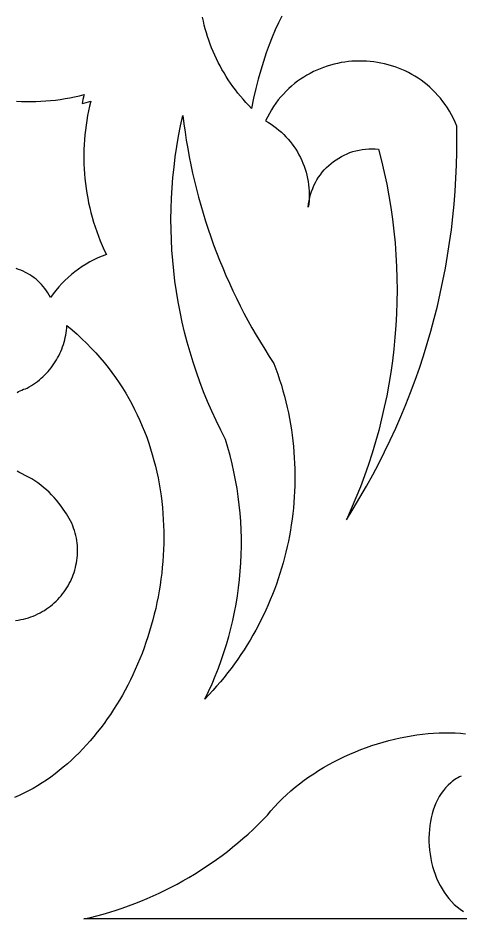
# Model space of a CAD drawing. Extents: x -1145 to -490, y -328 to 327.
# Drawn here: x -1038.6 to -1002.2, y -283 to -209.1 of the extents above; entities that cross this region are included whole.
import ezdxf

# ---------------------------------------------------------------- set-up
doc = ezdxf.new("R2010")
doc.units = 0
doc.layers.add('LAYER_1', color=18, linetype='CONTINUOUS')

msp = doc.modelspace()

# ---------------------------------------------------------------- linework, layer by layer
at = {"layer": 'LAYER_1'}
for points in [[(-1016.927, -208.948), (-1017.204, -209.502), (-1017.472, -210.082), (-1017.73, -210.688), (-1017.978, -211.321), (-1018.216, -211.98), (-1018.444, -212.667), (-1018.66, -213.381), (-1018.865, -214.124), (-1019.058, -214.894), (-1019.24, -215.693), (-1019.408, -216.52), (-1019.646, -216.278), (-1019.877, -216.031), (-1020.102, -215.779), (-1020.321, -215.523), (-1020.533, -215.263), (-1020.739, -214.999), (-1020.938, -214.731), (-1021.131, -214.459), (-1021.318, -214.183), (-1021.497, -213.904), (-1021.67, -213.621), (-1021.837, -213.334), (-1021.996, -213.045), (-1022.149, -212.752), (-1022.295, -212.457), (-1022.434, -212.159), (-1022.566, -211.858), (-1022.692, -211.554), (-1022.81, -211.248), (-1022.921, -210.939), (-1023.025, -210.629), (-1023.121, -210.316), (-1023.211, -210.001), (-1023.293, -209.685), (-1023.368, -209.367), (-1023.435, -209.047)], [(-1038.693, -215.94), (-1038.294, -215.958), (-1037.894, -215.967), (-1037.494, -215.967), (-1037.095, -215.959), (-1036.696, -215.942), (-1036.298, -215.916), (-1035.9, -215.881), (-1035.503, -215.838), (-1035.108, -215.786), (-1034.713, -215.725), (-1034.32, -215.655), (-1033.928, -215.577), (-1033.538, -215.489), (-1033.15, -215.393), (-1033.245, -215.784), (-1033.318, -216.113), (-1032.99, -216.04), (-1032.598, -215.945), (-1032.694, -216.333), (-1032.782, -216.723), (-1032.86, -217.115), (-1032.93, -217.508), (-1032.991, -217.902), (-1033.043, -218.298), (-1033.087, -218.695), (-1033.121, -219.092), (-1033.147, -219.491), (-1033.164, -219.89), (-1033.173, -220.289), (-1033.172, -220.689), (-1033.163, -221.088), (-1033.145, -221.488), (-1033.118, -221.888), (-1033.083, -222.287), (-1033.039, -222.686), (-1032.986, -223.085), (-1032.924, -223.482), (-1032.853, -223.879), (-1032.774, -224.275), (-1032.686, -224.669), (-1032.589, -225.062), (-1032.483, -225.454), (-1032.369, -225.844), (-1032.246, -226.233), (-1032.114, -226.619), (-1031.974, -227.003), (-1031.824, -227.385), (-1031.666, -227.765), (-1031.499, -228.142), (-1031.324, -228.517), (-1031.67, -228.648), (-1032.01, -228.792), (-1032.344, -228.95), (-1032.67, -229.119), (-1032.989, -229.301), (-1033.299, -229.495), (-1033.602, -229.701), (-1033.897, -229.918), (-1034.182, -230.147), (-1034.458, -230.387), (-1034.725, -230.637), (-1034.982, -230.898), (-1035.229, -231.169), (-1035.466, -231.45), (-1035.691, -231.741), (-1035.906, -232.041), (-1036.008, -231.846), (-1036.118, -231.658), (-1036.236, -231.477), (-1036.361, -231.303), (-1036.494, -231.136), (-1036.634, -230.977), (-1036.78, -230.824), (-1036.932, -230.68), (-1037.091, -230.542), (-1037.255, -230.413), (-1037.424, -230.291), (-1037.599, -230.177), (-1037.778, -230.072), (-1037.961, -229.974), (-1038.149, -229.885), (-1038.34, -229.804), (-1038.535, -229.732), (-1038.733, -229.669)], [(-1038.651, -239.824), (-1038.523, -239.753), (-1038.39, -239.687), (-1038.254, -239.625), (-1038.113, -239.568), (-1037.968, -239.515), (-1037.819, -239.467), (-1037.642, -239.368), (-1037.469, -239.262), (-1037.301, -239.152), (-1037.136, -239.037), (-1036.976, -238.918), (-1036.82, -238.793), (-1036.668, -238.664), (-1036.521, -238.531), (-1036.379, -238.393), (-1036.241, -238.252), (-1036.108, -238.106), (-1035.98, -237.956), (-1035.857, -237.802), (-1035.739, -237.645), (-1035.626, -237.485), (-1035.518, -237.321), (-1035.415, -237.153), (-1035.318, -236.983), (-1035.225, -236.809), (-1035.139, -236.633), (-1035.058, -236.454), (-1034.983, -236.272), (-1034.913, -236.087), (-1034.849, -235.901), (-1034.791, -235.712), (-1034.739, -235.521), (-1034.693, -235.327), (-1034.653, -235.132), (-1034.619, -234.936), (-1034.592, -234.737), (-1034.571, -234.537), (-1034.556, -234.336), (-1034.132, -234.691), (-1033.72, -235.053), (-1033.321, -235.422), (-1032.934, -235.797), (-1032.56, -236.18), (-1032.198, -236.569), (-1031.849, -236.964), (-1031.511, -237.365), (-1031.186, -237.772), (-1030.873, -238.185), (-1030.571, -238.603), (-1030.281, -239.026), (-1030.004, -239.455), (-1029.737, -239.888), (-1029.483, -240.326), (-1029.239, -240.768), (-1029.008, -241.215), (-1028.787, -241.666), (-1028.578, -242.12), (-1028.38, -242.579), (-1028.192, -243.041), (-1028.016, -243.506), (-1027.851, -243.974), (-1027.696, -244.445), (-1027.552, -244.919), (-1027.419, -245.395), (-1027.296, -245.873), (-1027.184, -246.354), (-1027.082, -246.837), (-1026.99, -247.321), (-1026.909, -247.807), (-1026.837, -248.294), (-1026.775, -248.782), (-1026.724, -249.271), (-1026.682, -249.761), (-1026.65, -250.252), (-1026.628, -250.743), (-1026.615, -251.233), (-1026.611, -251.724), (-1026.617, -252.215), (-1026.633, -252.705), (-1026.657, -253.195), (-1026.691, -253.683), (-1026.733, -254.171), (-1026.785, -254.658), (-1026.846, -255.143), (-1026.915, -255.626), (-1026.993, -256.107), (-1027.079, -256.587), (-1027.174, -257.064), (-1027.278, -257.539), (-1027.39, -258.012), (-1027.51, -258.481), (-1027.638, -258.948), (-1027.774, -259.411), (-1027.919, -259.871), (-1028.071, -260.327), (-1028.231, -260.78), (-1028.399, -261.228), (-1028.574, -261.672), (-1028.757, -262.112), (-1028.947, -262.548), (-1029.145, -262.978), (-1029.35, -263.404), (-1029.563, -263.825), (-1029.782, -264.24), (-1030.009, -264.649), (-1030.242, -265.053), (-1030.482, -265.451), (-1030.73, -265.843), (-1030.983, -266.228), (-1031.244, -266.607), (-1031.511, -266.979), (-1031.784, -267.344), (-1032.064, -267.702), (-1032.35, -268.053), (-1032.642, -268.396), (-1032.94, -268.731), (-1033.244, -269.059), (-1033.554, -269.378), (-1033.87, -269.69), (-1034.192, -269.992), (-1034.519, -270.286), (-1034.852, -270.571), (-1035.19, -270.847), (-1035.534, -271.114), (-1035.883, -271.371), (-1036.237, -271.618), (-1036.596, -271.856), (-1036.96, -272.083), (-1037.33, -272.301), (-1037.704, -272.507), (-1038.083, -272.703), (-1038.466, -272.889), (-1038.855, -273.063)], [(-1038.769, -258.524), (-1038.552, -258.495), (-1038.338, -258.458), (-1038.127, -258.414), (-1037.92, -258.362), (-1037.717, -258.303), (-1037.517, -258.236), (-1037.321, -258.163), (-1037.129, -258.083), (-1036.941, -257.996), (-1036.758, -257.902), (-1036.578, -257.803), (-1036.403, -257.697), (-1036.232, -257.585), (-1036.066, -257.468), (-1035.904, -257.345), (-1035.748, -257.216), (-1035.596, -257.083), (-1035.449, -256.945), (-1035.307, -256.801), (-1035.171, -256.653), (-1035.039, -256.501), (-1034.913, -256.344), (-1034.793, -256.183), (-1034.678, -256.019), (-1034.569, -255.85), (-1034.466, -255.678), (-1034.369, -255.503), (-1034.277, -255.325), (-1034.192, -255.143), (-1034.113, -254.959), (-1034.041, -254.772), (-1033.975, -254.582), (-1033.915, -254.391), (-1033.862, -254.197), (-1033.816, -254.001), (-1033.777, -253.804), (-1033.744, -253.605), (-1033.719, -253.404), (-1033.701, -253.203), (-1033.69, -253), (-1033.687, -252.797), (-1033.691, -252.593), (-1033.703, -252.388), (-1033.722, -252.184), (-1033.75, -251.979), (-1033.785, -251.774), (-1033.828, -251.569), (-1033.879, -251.365), (-1033.939, -251.162), (-1034.007, -250.959), (-1034.083, -250.758), (-1034.168, -250.557), (-1034.262, -250.358), (-1034.364, -250.16), (-1034.475, -249.965), (-1034.595, -249.771), (-1034.724, -249.579), (-1034.863, -249.389), (-1035.036, -249.142), (-1035.217, -248.902), (-1035.407, -248.67), (-1035.604, -248.444), (-1035.81, -248.226), (-1036.022, -248.015), (-1036.243, -247.812), (-1036.47, -247.617), (-1036.704, -247.431), (-1036.944, -247.252), (-1037.191, -247.082), (-1037.444, -246.921), (-1037.704, -246.769), (-1037.969, -246.625), (-1038.239, -246.491), (-1038.515, -246.366), (-1038.651, -246.29)], [(-1000.526, -283.012), (-1033.161, -283.014), (-1032.629, -282.89), (-1032.1, -282.756), (-1031.574, -282.612), (-1031.051, -282.459), (-1030.531, -282.296), (-1030.013, -282.124), (-1029.5, -281.943), (-1028.989, -281.752), (-1028.482, -281.552), (-1027.979, -281.342), (-1027.48, -281.124), (-1026.984, -280.896), (-1026.493, -280.659), (-1026.006, -280.413), (-1025.523, -280.158), (-1025.044, -279.895), (-1024.571, -279.622), (-1024.102, -279.34), (-1023.638, -279.05), (-1023.178, -278.75), (-1022.725, -278.442), (-1022.276, -278.126), (-1021.833, -277.8), (-1021.395, -277.467), (-1020.963, -277.124), (-1020.537, -276.773), (-1020.116, -276.414), (-1019.702, -276.046), (-1019.294, -275.67), (-1018.893, -275.285), (-1018.498, -274.892), (-1018.109, -274.491), (-1017.823, -274.143), (-1017.524, -273.802), (-1017.212, -273.469), (-1016.887, -273.143), (-1016.551, -272.826), (-1016.203, -272.516), (-1015.845, -272.215), (-1015.476, -271.923), (-1015.098, -271.639), (-1014.711, -271.364), (-1014.315, -271.097), (-1013.91, -270.84), (-1013.499, -270.591), (-1013.08, -270.353), (-1012.655, -270.123), (-1012.223, -269.903), (-1011.786, -269.693), (-1011.345, -269.493), (-1010.899, -269.302), (-1010.448, -269.122), (-1009.995, -268.952), (-1009.539, -268.793), (-1009.08, -268.644), (-1008.62, -268.506), (-1008.158, -268.379), (-1007.696, -268.263), (-1007.233, -268.158), (-1006.771, -268.065), (-1006.31, -267.983), (-1005.85, -267.912), (-1005.392, -267.854), (-1004.936, -267.807), (-1004.483, -267.772), (-1004.034, -267.75), (-1003.589, -267.739), (-1003.148, -267.742), (-1002.713, -267.757), (-1002.283, -267.784), (-1001.859, -267.825)], [(-1002.217, -271.298), (-1002.351, -271.361), (-1002.48, -271.43), (-1002.607, -271.503), (-1002.729, -271.581), (-1002.848, -271.663), (-1002.964, -271.75), (-1003.077, -271.842), (-1003.291, -272.037), (-1003.491, -272.248), (-1003.678, -272.474), (-1003.851, -272.714), (-1004.01, -272.967), (-1004.155, -273.233), (-1004.287, -273.509), (-1004.405, -273.796), (-1004.509, -274.093), (-1004.6, -274.398), (-1004.677, -274.71), (-1004.741, -275.029), (-1004.791, -275.353), (-1004.828, -275.682), (-1004.851, -276.015), (-1004.861, -276.351), (-1004.858, -276.689), (-1004.841, -277.027), (-1004.811, -277.366), (-1004.768, -277.704), (-1004.711, -278.04), (-1004.642, -278.373), (-1004.559, -278.702), (-1004.463, -279.027), (-1004.354, -279.346), (-1004.232, -279.659), (-1004.096, -279.964), (-1003.948, -280.261), (-1003.787, -280.548), (-1003.613, -280.826), (-1003.426, -281.092), (-1003.226, -281.346), (-1003.013, -281.586), (-1002.788, -281.813), (-1002.55, -282.025), (-1002.299, -282.221), (-1002.035, -282.4)]]:
    msp.add_lwpolyline(points, dxfattribs=at)
for points in [[(-1014.756, -224.637), (-1014.728, -224.365), (-1014.687, -224.098), (-1014.633, -223.836), (-1014.566, -223.58), (-1014.486, -223.329), (-1014.394, -223.085), (-1014.291, -222.846), (-1014.176, -222.615), (-1014.05, -222.39), (-1013.913, -222.173), (-1013.766, -221.963), (-1013.609, -221.761), (-1013.443, -221.567), (-1013.268, -221.382), (-1013.084, -221.206), (-1012.891, -221.039), (-1012.691, -220.881), (-1012.483, -220.733), (-1012.267, -220.596), (-1012.045, -220.468), (-1011.817, -220.352), (-1011.582, -220.246), (-1011.342, -220.152), (-1011.097, -220.07), (-1010.846, -219.999), (-1010.591, -219.941), (-1010.332, -219.896), (-1010.069, -219.863), (-1009.803, -219.844), (-1009.533, -219.838), (-1009.261, -219.846), (-1008.987, -219.869), (-1008.745, -220.82), (-1008.524, -221.776), (-1008.325, -222.734), (-1008.147, -223.694), (-1007.99, -224.657), (-1007.854, -225.622), (-1007.739, -226.588), (-1007.645, -227.556), (-1007.572, -228.524), (-1007.521, -229.494), (-1007.49, -230.463), (-1007.48, -231.432), (-1007.491, -232.401), (-1007.523, -233.369), (-1007.576, -234.336), (-1007.649, -235.301), (-1007.744, -236.265), (-1007.859, -237.226), (-1007.995, -238.185), (-1008.152, -239.142), (-1008.329, -240.095), (-1008.527, -241.045), (-1008.746, -241.99), (-1008.985, -242.932), (-1009.245, -243.869), (-1009.525, -244.802), (-1009.826, -245.729), (-1010.147, -246.651), (-1010.489, -247.567), (-1010.851, -248.477), (-1011.234, -249.381), (-1011.637, -250.277), (-1011.068, -249.368), (-1010.518, -248.45), (-1009.985, -247.522), (-1009.47, -246.587), (-1008.973, -245.643), (-1008.494, -244.691), (-1008.032, -243.731), (-1007.589, -242.764), (-1007.165, -241.79), (-1006.758, -240.809), (-1006.37, -239.821), (-1006, -238.826), (-1005.648, -237.825), (-1005.316, -236.819), (-1005.001, -235.806), (-1004.706, -234.789), (-1004.429, -233.766), (-1004.171, -232.738), (-1003.932, -231.705), (-1003.712, -230.668), (-1003.511, -229.627), (-1003.329, -228.582), (-1003.166, -227.534), (-1003.023, -226.482), (-1002.899, -225.427), (-1002.794, -224.369), (-1002.709, -223.308), (-1002.643, -222.245), (-1002.597, -221.18), (-1002.571, -220.113), (-1002.564, -219.045), (-1002.577, -217.975), (-1002.713, -217.656), (-1002.858, -217.347), (-1003.012, -217.048), (-1003.176, -216.758), (-1003.349, -216.478), (-1003.531, -216.208), (-1003.721, -215.947), (-1003.919, -215.697), (-1004.125, -215.456), (-1004.338, -215.225), (-1004.559, -215.004), (-1004.786, -214.793), (-1005.019, -214.591), (-1005.259, -214.399), (-1005.505, -214.218), (-1005.756, -214.046), (-1006.013, -213.883), (-1006.274, -213.731), (-1006.541, -213.589), (-1006.811, -213.456), (-1007.085, -213.334), (-1007.364, -213.221), (-1007.645, -213.118), (-1007.93, -213.026), (-1008.217, -212.943), (-1008.507, -212.87), (-1008.799, -212.807), (-1009.093, -212.754), (-1009.388, -212.711), (-1009.685, -212.677), (-1009.982, -212.654), (-1010.28, -212.641), (-1010.578, -212.638), (-1010.877, -212.645), (-1011.175, -212.662), (-1011.472, -212.689), (-1011.768, -212.726), (-1012.063, -212.773), (-1012.357, -212.83), (-1012.648, -212.897), (-1012.938, -212.974), (-1013.224, -213.061), (-1013.508, -213.158), (-1013.789, -213.266), (-1014.067, -213.383), (-1014.34, -213.511), (-1014.61, -213.649), (-1014.875, -213.797), (-1015.135, -213.955), (-1015.391, -214.123), (-1015.641, -214.301), (-1015.885, -214.49), (-1016.124, -214.688), (-1016.356, -214.897), (-1016.582, -215.116), (-1016.801, -215.345), (-1017.013, -215.585), (-1017.217, -215.834), (-1017.413, -216.094), (-1017.601, -216.364), (-1017.781, -216.644), (-1017.952, -216.935), (-1018.114, -217.236), (-1018.267, -217.547), (-1018.033, -217.684), (-1017.806, -217.829), (-1017.585, -217.982), (-1017.372, -218.142), (-1017.166, -218.309), (-1016.967, -218.483), (-1016.776, -218.664), (-1016.592, -218.852), (-1016.415, -219.045), (-1016.247, -219.245), (-1016.086, -219.45), (-1015.934, -219.661), (-1015.789, -219.877), (-1015.653, -220.098), (-1015.525, -220.323), (-1015.406, -220.553), (-1015.295, -220.787), (-1015.194, -221.026), (-1015.101, -221.268), (-1015.017, -221.513), (-1014.942, -221.761), (-1014.876, -222.013), (-1014.82, -222.267), (-1014.773, -222.524), (-1014.736, -222.783), (-1014.709, -223.044), (-1014.691, -223.306), (-1014.683, -223.57), (-1014.686, -223.836), (-1014.699, -224.102), (-1014.722, -224.369)], [(-1023.24, -264.982), (-1022.939, -264.358), (-1022.655, -263.728), (-1022.386, -263.093), (-1022.133, -262.453), (-1021.895, -261.809), (-1021.674, -261.159), (-1021.468, -260.506), (-1021.278, -259.849), (-1021.104, -259.189), (-1020.947, -258.525), (-1020.805, -257.858), (-1020.679, -257.188), (-1020.569, -256.516), (-1020.475, -255.842), (-1020.397, -255.166), (-1020.335, -254.489), (-1020.289, -253.81), (-1020.259, -253.13), (-1020.246, -252.45), (-1020.248, -251.769), (-1020.267, -251.088), (-1020.302, -250.408), (-1020.353, -249.727), (-1020.42, -249.048), (-1020.504, -248.37), (-1020.604, -247.692), (-1020.72, -247.017), (-1020.853, -246.343), (-1021.002, -245.672), (-1021.167, -245.003), (-1021.349, -244.337), (-1021.547, -243.673), (-1021.943, -242.905), (-1022.322, -242.129), (-1022.682, -241.347), (-1023.024, -240.558), (-1023.348, -239.763), (-1023.653, -238.962), (-1023.94, -238.156), (-1024.209, -237.344), (-1024.46, -236.528), (-1024.692, -235.707), (-1024.905, -234.881), (-1025.1, -234.052), (-1025.276, -233.219), (-1025.434, -232.382), (-1025.573, -231.543), (-1025.694, -230.701), (-1025.795, -229.856), (-1025.878, -229.009), (-1025.942, -228.16), (-1025.988, -227.31), (-1026.014, -226.459), (-1026.021, -225.607), (-1026.01, -224.754), (-1025.979, -223.901), (-1025.93, -223.048), (-1025.861, -222.196), (-1025.773, -221.344), (-1025.666, -220.493), (-1025.54, -219.644), (-1025.394, -218.796), (-1025.229, -217.95), (-1025.045, -217.106), (-1024.962, -217.787), (-1024.869, -218.465), (-1024.765, -219.142), (-1024.652, -219.817), (-1024.529, -220.489), (-1024.396, -221.159), (-1024.253, -221.827), (-1024.1, -222.492), (-1023.937, -223.155), (-1023.765, -223.815), (-1023.583, -224.472), (-1023.391, -225.126), (-1023.189, -225.777), (-1022.978, -226.425), (-1022.758, -227.07), (-1022.527, -227.712), (-1022.288, -228.35), (-1022.039, -228.984), (-1021.78, -229.615), (-1021.512, -230.243), (-1021.235, -230.866), (-1020.948, -231.485), (-1020.652, -232.101), (-1020.347, -232.712), (-1020.033, -233.319), (-1019.71, -233.921), (-1019.377, -234.519), (-1019.035, -235.113), (-1018.685, -235.702), (-1018.325, -236.286), (-1017.957, -236.865), (-1017.579, -237.439), (-1017.413, -237.885), (-1017.256, -238.333), (-1017.107, -238.782), (-1016.967, -239.233), (-1016.835, -239.685), (-1016.712, -240.138), (-1016.597, -240.593), (-1016.491, -241.048), (-1016.392, -241.505), (-1016.302, -241.962), (-1016.221, -242.42), (-1016.148, -242.879), (-1016.083, -243.338), (-1016.026, -243.798), (-1015.978, -244.258), (-1015.937, -244.718), (-1015.905, -245.178), (-1015.881, -245.638), (-1015.866, -246.098), (-1015.858, -246.558), (-1015.859, -247.018), (-1015.867, -247.477), (-1015.884, -247.936), (-1015.909, -248.394), (-1015.941, -248.851), (-1015.982, -249.308), (-1016.031, -249.763), (-1016.087, -250.218), (-1016.152, -250.671), (-1016.224, -251.123), (-1016.305, -251.574), (-1016.393, -252.023), (-1016.489, -252.47), (-1016.593, -252.916), (-1016.704, -253.36), (-1016.824, -253.802), (-1016.951, -254.243), (-1017.086, -254.681), (-1017.229, -255.116), (-1017.379, -255.55), (-1017.537, -255.981), (-1017.703, -256.41), (-1017.876, -256.835), (-1018.057, -257.259), (-1018.246, -257.679), (-1018.442, -258.096), (-1018.645, -258.511), (-1018.856, -258.922), (-1019.075, -259.329), (-1019.301, -259.734), (-1019.535, -260.135), (-1019.776, -260.532), (-1020.024, -260.926), (-1020.28, -261.316), (-1020.543, -261.702), (-1020.814, -262.084), (-1021.092, -262.462), (-1021.377, -262.835), (-1021.669, -263.205), (-1021.969, -263.569), (-1022.276, -263.93), (-1022.59, -264.285), (-1022.911, -264.636)]]:
    msp.add_lwpolyline(points, close=True, dxfattribs=at)

doc.saveas('drawing.dxf')
